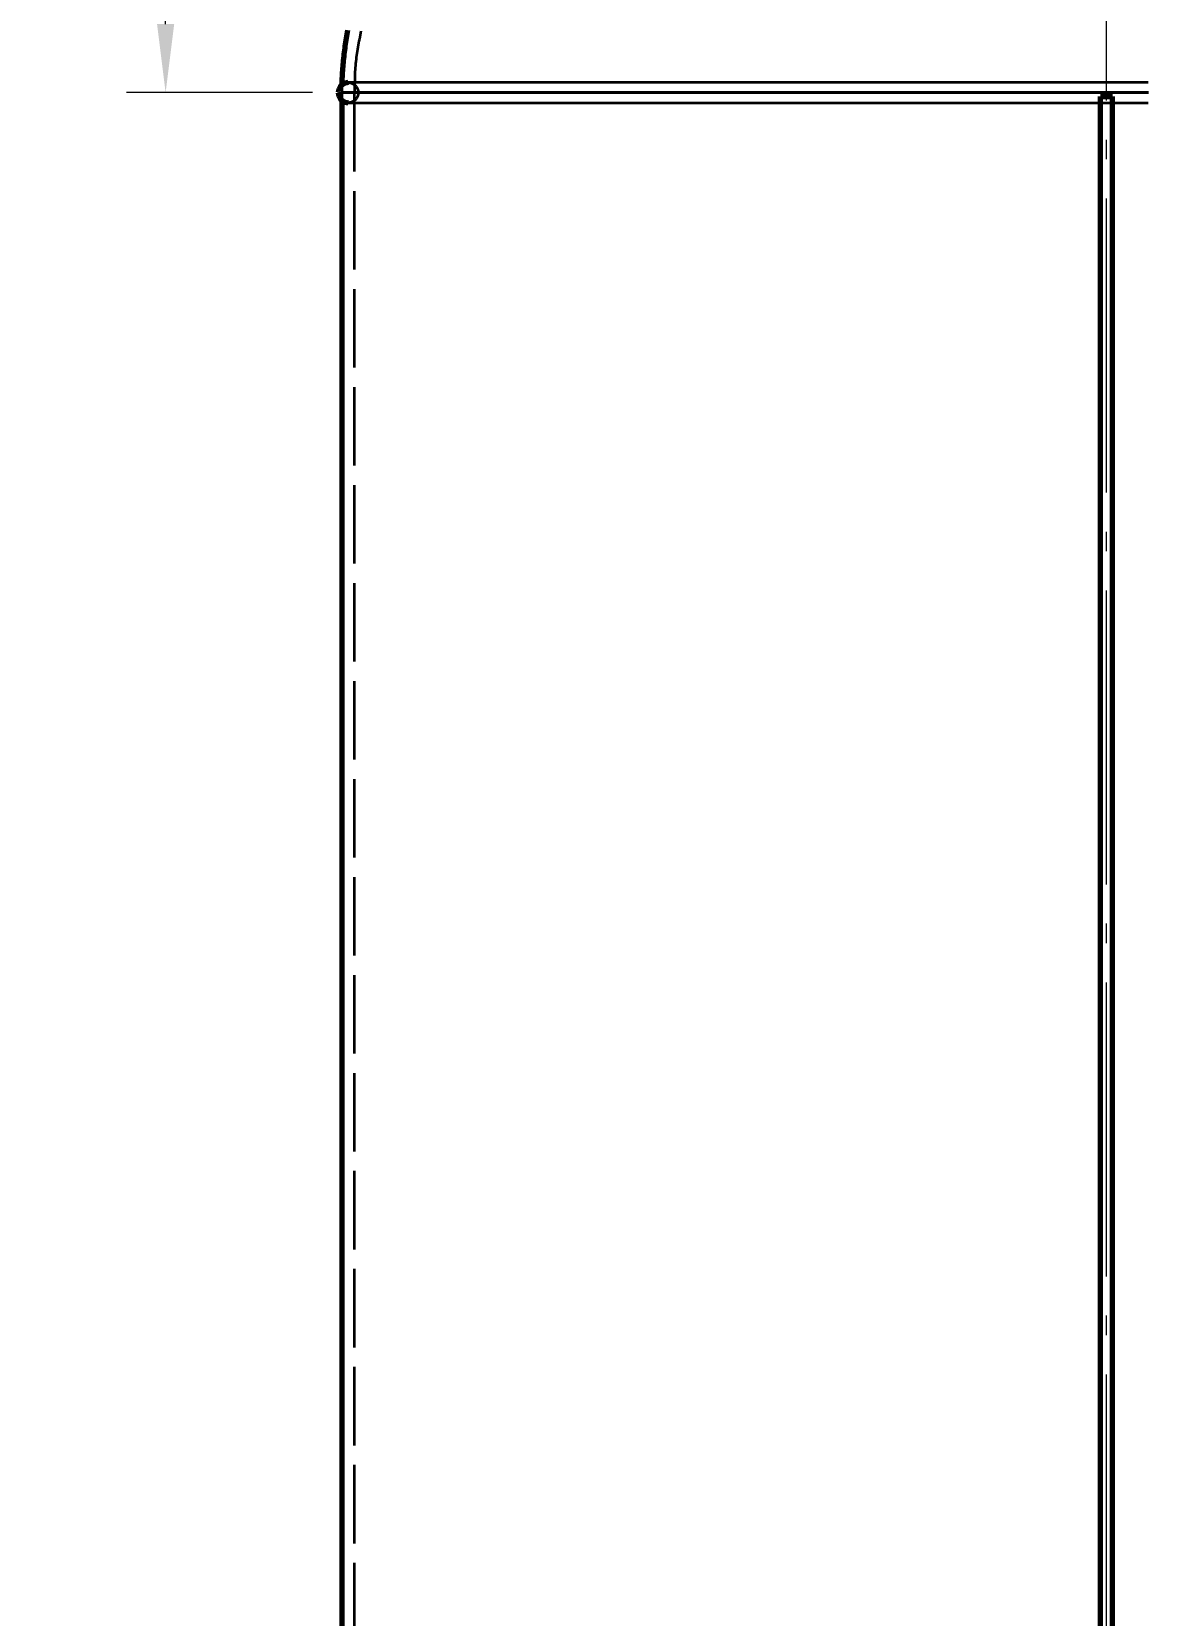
# Model space of a CAD drawing. Header units: millimetres. Extents: x 0 to 594, y 0 to 420.
# Drawn here: x 61.9 to 118.8, y 240.9 to 321.7 of the extents above; entities that cross this region are included whole.
import ezdxf

# ---------------------------------------------------------------- set-up
doc = ezdxf.new("R2010")
doc.units = ezdxf.units.MM
doc.linetypes.add('IRAM-E-TRAZOS', pattern=[5, 4, -1])
doc.linetypes.add('IRAM-F-TRAZO-PUNTO', pattern=[20, 15, -2, 1, -2])
for name, color, linetype, lineweight in [('01-VISIBLE', 7, 'CONTINUOUS', 70), ('02-OCULTA', 4, 'IRAM-E-TRAZOS', 35), ('03-EJE', 1, 'IRAM-F-TRAZO-PUNTO', 18), ('04-COTA', 3, 'CONTINUOUS', 18)]:
    doc.layers.add(name, color=color, linetype=linetype, lineweight=lineweight)
doc.styles.add('ISO3098', font='isocpeur.ttf')
doc.dimstyles.new('FLAMA-IRAM', dxfattribs={"dimtxt": 3.5, "dimasz": 3.5, "dimexe": 2, "dimexo": 1.5, "dimgap": 1, "dimtad": 1, "dimdec": 1, "dimtxsty": 'ISO3098', "dimblk": 'IRAM_FLECHA', "dimblk1": 'IRAM_FLECHA', "dimblk2": 'IRAM_FLECHA', "dimcen": 2.5, "dimclrd": 3, "dimclre": 3, "dimclrt": 3, "dimazin": 3, "dimtfac": 1, "dimtmove": 0, "dimatfit": 3, "dimlwd": 18, "dimlwe": 18})

# ---------------------------------------------------------------- blocks, each defined once
blk = doc.blocks.new('IRAM_FLECHA')
blk.add_solid([(0, 0), (-1, 0.125), (-1, -0.125)])

msp = doc.modelspace()

# ---------------------------------------------------------------- linework, layer by layer
at = {"layer": '01-VISIBLE'}
for p, q in [((116.45, 318.382), (117.05, 318.382)), ((116.45, 164.762), (116.45, 318.382)), ((117.05, 164.762), (117.05, 318.382)), ((77.75, 164.962), (77.75, 318.182))]:
    msp.add_line(p, q, dxfattribs=at)
for points in [[(77.754, 318.985), (77.757, 319.089), (77.761, 319.193), (77.765, 319.297), (77.769, 319.4), (77.775, 319.504), (77.781, 319.608), (77.787, 319.712), (77.795, 319.815), (77.803, 319.919), (77.811, 320.022), (77.821, 320.126), (77.83, 320.229), (77.841, 320.332), (77.852, 320.436), (77.864, 320.539), (77.876, 320.642), (77.889, 320.745), (77.903, 320.848), (77.917, 320.951), (77.932, 321.054), (77.948, 321.157), (77.964, 321.259), (77.981, 321.362), (77.998, 321.464), (78.016, 321.566), (78.035, 321.669), (78.054, 321.771)], [(78.07, 319.094), (77.99, 319.088), (77.912, 319.069), (77.838, 319.038), (77.769, 318.996), (77.708, 318.944), (77.656, 318.883), (77.614, 318.814), (77.583, 318.74), (77.564, 318.662), (77.558, 318.582)], [(77.558, 318.582), (77.564, 318.502), (77.583, 318.424), (77.614, 318.35), (77.656, 318.281), (77.708, 318.22), (77.769, 318.168), (77.838, 318.126), (77.912, 318.095), (77.99, 318.076), (78.07, 318.07)]]:
    msp.add_lwpolyline(points, dxfattribs=at)
at = {"layer": '02-OCULTA'}
for p, q in [((77.75, 318.182), (77.75, 318.582)), ((78.39, 164.562), (78.39, 318.582)), ((116.45, 165.074), (116.45, 318.07)), ((117.05, 165.074), (117.05, 318.07))]:
    msp.add_line(p, q, dxfattribs=at)
for points in [[(78.71, 321.727), (78.69, 321.624), (78.671, 321.52), (78.652, 321.416), (78.633, 321.312), (78.615, 321.208), (78.596, 321.104), (78.578, 321), (78.56, 320.896), (78.543, 320.791), (78.526, 320.687), (78.509, 320.583), (78.493, 320.478), (78.478, 320.374), (78.464, 320.269), (78.451, 320.164), (78.44, 320.059), (78.43, 319.954), (78.422, 319.849), (78.415, 319.743), (78.409, 319.638), (78.404, 319.532), (78.4, 319.427), (78.398, 319.321), (78.395, 319.216), (78.394, 319.11), (78.393, 319.004), (78.392, 318.899), (78.391, 318.793), (78.391, 318.688), (78.39, 318.582)], [(77.75, 318.582), (77.75, 318.649), (77.75, 318.716), (77.751, 318.784), (77.752, 318.851), (77.753, 318.918), (77.754, 318.985)], [(118.895, 318.582), (118.7, 318.582), (118.505, 318.582), (118.31, 318.582), (118.115, 318.582), (117.92, 318.582), (117.725, 318.582), (117.53, 318.582), (117.335, 318.582), (117.14, 318.582), (116.945, 318.582), (116.75, 318.582), (116.555, 318.582), (116.36, 318.582), (116.165, 318.582), (115.97, 318.582), (115.775, 318.582), (115.58, 318.582), (115.385, 318.582), (115.19, 318.582), (114.995, 318.582), (114.8, 318.582), (114.605, 318.582), (114.41, 318.582), (114.215, 318.582), (114.02, 318.582), (113.825, 318.582), (113.63, 318.582), (113.435, 318.582), (113.24, 318.582), (113.045, 318.582), (112.85, 318.582), (112.655, 318.582), (112.46, 318.582), (112.265, 318.582), (112.07, 318.582), (111.875, 318.582), (111.68, 318.582), (111.485, 318.582), (111.29, 318.582), (111.095, 318.582), (110.9, 318.582), (110.705, 318.582), (110.51, 318.582), (110.315, 318.582), (110.12, 318.582), (109.925, 318.582), (109.73, 318.582), (109.535, 318.582), (109.34, 318.582), (109.145, 318.582), (108.95, 318.582), (108.755, 318.582), (108.56, 318.582), (108.365, 318.582), (108.17, 318.582), (107.975, 318.582), (107.78, 318.582), (107.585, 318.582), (107.39, 318.582), (107.195, 318.582), (107, 318.582), (106.805, 318.582), (106.61, 318.582), (106.415, 318.582), (106.22, 318.582), (106.025, 318.582), (105.83, 318.582), (105.635, 318.582), (105.44, 318.582), (105.245, 318.582), (105.05, 318.582), (104.855, 318.582), (104.66, 318.582), (104.465, 318.582), (104.27, 318.582), (104.075, 318.582), (103.88, 318.582), (103.685, 318.582), (103.49, 318.582), (103.295, 318.582), (103.1, 318.582), (102.905, 318.582), (102.71, 318.582), (102.515, 318.582), (102.32, 318.582), (102.125, 318.582), (101.93, 318.582), (101.735, 318.582), (101.54, 318.582), (101.345, 318.582), (101.15, 318.582), (100.955, 318.582), (100.76, 318.582), (100.565, 318.582), (100.37, 318.582), (100.175, 318.582), (99.98, 318.582), (99.785, 318.582), (99.59, 318.582), (99.395, 318.582), (99.2, 318.582), (99.005, 318.582), (98.81, 318.582), (98.615, 318.582), (98.42, 318.582), (98.225, 318.582), (98.03, 318.582), (97.835, 318.582), (97.64, 318.582), (97.445, 318.582), (97.25, 318.582), (97.055, 318.582), (96.86, 318.582), (96.665, 318.582), (96.47, 318.582), (96.275, 318.582), (96.08, 318.582), (95.885, 318.582), (95.69, 318.582), (95.495, 318.582), (95.3, 318.582), (95.105, 318.582), (94.91, 318.582), (94.715, 318.582), (94.52, 318.582), (94.325, 318.582), (94.13, 318.582), (93.935, 318.582), (93.74, 318.582), (93.545, 318.582), (93.35, 318.582), (93.155, 318.582), (92.96, 318.582), (92.765, 318.582), (92.57, 318.582), (92.375, 318.582), (92.18, 318.582), (91.985, 318.582), (91.79, 318.582), (91.595, 318.582), (91.4, 318.582), (91.205, 318.582), (91.01, 318.582), (90.815, 318.582), (90.62, 318.582), (90.425, 318.582), (90.23, 318.582), (90.035, 318.582), (89.84, 318.582), (89.645, 318.582), (89.45, 318.582), (89.255, 318.582), (89.06, 318.582), (88.865, 318.582), (88.67, 318.582), (88.475, 318.582), (88.28, 318.582), (88.085, 318.582), (87.89, 318.582), (87.695, 318.582), (87.5, 318.582), (87.305, 318.582), (87.11, 318.582), (86.915, 318.582), (86.72, 318.582), (86.525, 318.582), (86.33, 318.582), (86.135, 318.582), (85.94, 318.582), (85.745, 318.582), (85.55, 318.582), (85.355, 318.582), (85.16, 318.582), (84.965, 318.582), (84.77, 318.582), (84.575, 318.582), (84.38, 318.582), (84.185, 318.582), (83.99, 318.582), (83.795, 318.582), (83.6, 318.582), (83.405, 318.582), (83.21, 318.582), (83.015, 318.582), (82.82, 318.582), (82.625, 318.582), (82.43, 318.582), (82.235, 318.582), (82.04, 318.582), (81.845, 318.582), (81.65, 318.582), (81.455, 318.582), (81.26, 318.582), (81.065, 318.582), (80.87, 318.582), (80.675, 318.582), (80.48, 318.582), (80.285, 318.582), (80.09, 318.582), (79.895, 318.582), (79.7, 318.582), (79.505, 318.582), (79.31, 318.582), (79.115, 318.582), (78.92, 318.582), (78.725, 318.582), (78.53, 318.582), (78.335, 318.582), (78.14, 318.582), (77.945, 318.582), (77.75, 318.582)], [(77.75, 318.582), (77.945, 318.582), (78.14, 318.582), (78.335, 318.582), (78.53, 318.582), (78.725, 318.582), (78.92, 318.582), (79.115, 318.582), (79.31, 318.582), (79.505, 318.582), (79.7, 318.582), (79.895, 318.582), (80.09, 318.582), (80.285, 318.582), (80.48, 318.582), (80.675, 318.582), (80.87, 318.582), (81.065, 318.582), (81.26, 318.582), (81.455, 318.582), (81.65, 318.582), (81.845, 318.582), (82.04, 318.582), (82.235, 318.582), (82.43, 318.582), (82.625, 318.582), (82.82, 318.582), (83.015, 318.582), (83.21, 318.582), (83.405, 318.582), (83.6, 318.582), (83.795, 318.582), (83.99, 318.582), (84.185, 318.582), (84.38, 318.582), (84.575, 318.582), (84.77, 318.582), (84.965, 318.582), (85.16, 318.582), (85.355, 318.582), (85.55, 318.582), (85.745, 318.582), (85.94, 318.582), (86.135, 318.582), (86.33, 318.582), (86.525, 318.582), (86.72, 318.582), (86.915, 318.582), (87.11, 318.582), (87.305, 318.582), (87.5, 318.582), (87.695, 318.582), (87.89, 318.582), (88.085, 318.582), (88.28, 318.582), (88.475, 318.582), (88.67, 318.582), (88.865, 318.582), (89.06, 318.582), (89.255, 318.582), (89.45, 318.582), (89.645, 318.582), (89.84, 318.582), (90.035, 318.582), (90.23, 318.582), (90.425, 318.582), (90.62, 318.582), (90.815, 318.582), (91.01, 318.582), (91.205, 318.582), (91.4, 318.582), (91.595, 318.582), (91.79, 318.582), (91.985, 318.582), (92.18, 318.582), (92.375, 318.582), (92.57, 318.582), (92.765, 318.582), (92.96, 318.582), (93.155, 318.582), (93.35, 318.582), (93.545, 318.582), (93.74, 318.582), (93.935, 318.582), (94.13, 318.582), (94.325, 318.582), (94.52, 318.582), (94.715, 318.582), (94.91, 318.582), (95.105, 318.582), (95.3, 318.582), (95.495, 318.582), (95.69, 318.582), (95.885, 318.582), (96.08, 318.582), (96.275, 318.582), (96.47, 318.582), (96.665, 318.582), (96.86, 318.582), (97.055, 318.582), (97.25, 318.582), (97.445, 318.582), (97.64, 318.582), (97.835, 318.582), (98.03, 318.582), (98.225, 318.582), (98.42, 318.582), (98.615, 318.582), (98.81, 318.582), (99.005, 318.582), (99.2, 318.582), (99.395, 318.582), (99.59, 318.582), (99.785, 318.582), (99.98, 318.582), (100.175, 318.582), (100.37, 318.582), (100.565, 318.582), (100.76, 318.582), (100.955, 318.582), (101.15, 318.582), (101.345, 318.582), (101.54, 318.582), (101.735, 318.582), (101.93, 318.582), (102.125, 318.582), (102.32, 318.582), (102.515, 318.582), (102.71, 318.582), (102.905, 318.582), (103.1, 318.582), (103.295, 318.582), (103.49, 318.582), (103.685, 318.582), (103.88, 318.582), (104.075, 318.582), (104.27, 318.582), (104.465, 318.582), (104.66, 318.582), (104.855, 318.582), (105.05, 318.582), (105.245, 318.582), (105.44, 318.582), (105.635, 318.582), (105.83, 318.582), (106.025, 318.582), (106.22, 318.582), (106.415, 318.582), (106.61, 318.582), (106.805, 318.582), (107, 318.582), (107.195, 318.582), (107.39, 318.582), (107.585, 318.582), (107.78, 318.582), (107.975, 318.582), (108.17, 318.582), (108.365, 318.582), (108.56, 318.582), (108.755, 318.582), (108.95, 318.582), (109.145, 318.582), (109.34, 318.582), (109.535, 318.582), (109.73, 318.582), (109.925, 318.582), (110.12, 318.582), (110.315, 318.582), (110.51, 318.582), (110.705, 318.582), (110.9, 318.582), (111.095, 318.582), (111.29, 318.582), (111.485, 318.582), (111.68, 318.582), (111.875, 318.582), (112.07, 318.582), (112.265, 318.582), (112.46, 318.582), (112.655, 318.582), (112.85, 318.582), (113.045, 318.582), (113.24, 318.582), (113.435, 318.582), (113.63, 318.582), (113.825, 318.582), (114.02, 318.582), (114.215, 318.582), (114.41, 318.582), (114.605, 318.582), (114.8, 318.582), (114.995, 318.582), (115.19, 318.582), (115.385, 318.582), (115.58, 318.582), (115.775, 318.582), (115.97, 318.582), (116.165, 318.582), (116.36, 318.582), (116.555, 318.582), (116.75, 318.582), (116.945, 318.582), (117.14, 318.582), (117.335, 318.582), (117.53, 318.582), (117.725, 318.582), (117.92, 318.582), (118.115, 318.582), (118.31, 318.582), (118.505, 318.582), (118.7, 318.582), (118.895, 318.582)], [(118.895, 318.582), (118.7, 318.582), (118.505, 318.582), (118.31, 318.582), (118.115, 318.582), (117.92, 318.582), (117.725, 318.582), (117.53, 318.582), (117.335, 318.582), (117.14, 318.582), (116.945, 318.582), (116.75, 318.582), (116.555, 318.582), (116.36, 318.582), (116.165, 318.582), (115.97, 318.582), (115.775, 318.582), (115.58, 318.582), (115.385, 318.582), (115.19, 318.582), (114.995, 318.582), (114.8, 318.582), (114.605, 318.582), (114.41, 318.582), (114.215, 318.582), (114.02, 318.582), (113.825, 318.582), (113.63, 318.582), (113.435, 318.582), (113.24, 318.582), (113.045, 318.582), (112.85, 318.582), (112.655, 318.582), (112.46, 318.582), (112.265, 318.582), (112.07, 318.582), (111.875, 318.582), (111.68, 318.582), (111.485, 318.582), (111.29, 318.582), (111.095, 318.582), (110.9, 318.582), (110.705, 318.582), (110.51, 318.582), (110.315, 318.582), (110.12, 318.582), (109.925, 318.582), (109.73, 318.582), (109.535, 318.582), (109.34, 318.582), (109.145, 318.582), (108.95, 318.582), (108.755, 318.582), (108.56, 318.582), (108.365, 318.582), (108.17, 318.582), (107.975, 318.582), (107.78, 318.582), (107.585, 318.582), (107.39, 318.582), (107.195, 318.582), (107, 318.582), (106.805, 318.582), (106.61, 318.582), (106.415, 318.582), (106.22, 318.582), (106.025, 318.582), (105.83, 318.582), (105.635, 318.582), (105.44, 318.582), (105.245, 318.582), (105.05, 318.582), (104.855, 318.582), (104.66, 318.582), (104.465, 318.582), (104.27, 318.582), (104.075, 318.582), (103.88, 318.582), (103.685, 318.582), (103.49, 318.582), (103.295, 318.582), (103.1, 318.582), (102.905, 318.582), (102.71, 318.582), (102.515, 318.582), (102.32, 318.582), (102.125, 318.582), (101.93, 318.582), (101.735, 318.582), (101.54, 318.582), (101.345, 318.582), (101.15, 318.582), (100.955, 318.582), (100.76, 318.582), (100.565, 318.582), (100.37, 318.582), (100.175, 318.582), (99.98, 318.582), (99.785, 318.582), (99.59, 318.582), (99.395, 318.582), (99.2, 318.582), (99.005, 318.582), (98.81, 318.582), (98.615, 318.582), (98.42, 318.582), (98.225, 318.582), (98.03, 318.582), (97.835, 318.582), (97.64, 318.582), (97.445, 318.582), (97.25, 318.582), (97.055, 318.582), (96.86, 318.582), (96.665, 318.582), (96.47, 318.582), (96.275, 318.582), (96.08, 318.582), (95.885, 318.582), (95.69, 318.582), (95.495, 318.582), (95.3, 318.582), (95.105, 318.582), (94.91, 318.582), (94.715, 318.582), (94.52, 318.582), (94.325, 318.582), (94.13, 318.582), (93.935, 318.582), (93.74, 318.582), (93.545, 318.582), (93.35, 318.582), (93.155, 318.582), (92.96, 318.582), (92.765, 318.582), (92.57, 318.582), (92.375, 318.582), (92.18, 318.582), (91.985, 318.582), (91.79, 318.582), (91.595, 318.582), (91.4, 318.582), (91.205, 318.582), (91.01, 318.582), (90.815, 318.582), (90.62, 318.582), (90.425, 318.582), (90.23, 318.582), (90.035, 318.582), (89.84, 318.582), (89.645, 318.582), (89.45, 318.582), (89.255, 318.582), (89.06, 318.582), (88.865, 318.582), (88.67, 318.582), (88.475, 318.582), (88.28, 318.582), (88.085, 318.582), (87.89, 318.582), (87.695, 318.582), (87.5, 318.582), (87.305, 318.582), (87.11, 318.582), (86.915, 318.582), (86.72, 318.582), (86.525, 318.582), (86.33, 318.582), (86.135, 318.582), (85.94, 318.582), (85.745, 318.582), (85.55, 318.582), (85.355, 318.582), (85.16, 318.582), (84.965, 318.582), (84.77, 318.582), (84.575, 318.582), (84.38, 318.582), (84.185, 318.582), (83.99, 318.582), (83.795, 318.582), (83.6, 318.582), (83.405, 318.582), (83.21, 318.582), (83.015, 318.582), (82.82, 318.582), (82.625, 318.582), (82.43, 318.582), (82.235, 318.582), (82.04, 318.582), (81.845, 318.582), (81.65, 318.582), (81.455, 318.582), (81.26, 318.582), (81.065, 318.582), (80.87, 318.582), (80.675, 318.582), (80.48, 318.582), (80.285, 318.582), (80.09, 318.582), (79.895, 318.582), (79.7, 318.582), (79.505, 318.582), (79.31, 318.582), (79.115, 318.582), (78.92, 318.582), (78.725, 318.582), (78.53, 318.582), (78.335, 318.582), (78.14, 318.582), (77.945, 318.582), (77.75, 318.582)], [(77.75, 318.582), (77.945, 318.582), (78.14, 318.582), (78.335, 318.582), (78.53, 318.582), (78.725, 318.582), (78.92, 318.582), (79.115, 318.582), (79.31, 318.582), (79.505, 318.582), (79.7, 318.582), (79.895, 318.582), (80.09, 318.582), (80.285, 318.582), (80.48, 318.582), (80.675, 318.582), (80.87, 318.582), (81.065, 318.582), (81.26, 318.582), (81.455, 318.582), (81.65, 318.582), (81.845, 318.582), (82.04, 318.582), (82.235, 318.582), (82.43, 318.582), (82.625, 318.582), (82.82, 318.582), (83.015, 318.582), (83.21, 318.582), (83.405, 318.582), (83.6, 318.582), (83.795, 318.582), (83.99, 318.582), (84.185, 318.582), (84.38, 318.582), (84.575, 318.582), (84.77, 318.582), (84.965, 318.582), (85.16, 318.582), (85.355, 318.582), (85.55, 318.582), (85.745, 318.582), (85.94, 318.582), (86.135, 318.582), (86.33, 318.582), (86.525, 318.582), (86.72, 318.582), (86.915, 318.582), (87.11, 318.582), (87.305, 318.582), (87.5, 318.582), (87.695, 318.582), (87.89, 318.582), (88.085, 318.582), (88.28, 318.582), (88.475, 318.582), (88.67, 318.582), (88.865, 318.582), (89.06, 318.582), (89.255, 318.582), (89.45, 318.582), (89.645, 318.582), (89.84, 318.582), (90.035, 318.582), (90.23, 318.582), (90.425, 318.582), (90.62, 318.582), (90.815, 318.582), (91.01, 318.582), (91.205, 318.582), (91.4, 318.582), (91.595, 318.582), (91.79, 318.582), (91.985, 318.582), (92.18, 318.582), (92.375, 318.582), (92.57, 318.582), (92.765, 318.582), (92.96, 318.582), (93.155, 318.582), (93.35, 318.582), (93.545, 318.582), (93.74, 318.582), (93.935, 318.582), (94.13, 318.582), (94.325, 318.582), (94.52, 318.582), (94.715, 318.582), (94.91, 318.582), (95.105, 318.582), (95.3, 318.582), (95.495, 318.582), (95.69, 318.582), (95.885, 318.582), (96.08, 318.582), (96.275, 318.582), (96.47, 318.582), (96.665, 318.582), (96.86, 318.582), (97.055, 318.582), (97.25, 318.582), (97.445, 318.582), (97.64, 318.582), (97.835, 318.582), (98.03, 318.582), (98.225, 318.582), (98.42, 318.582), (98.615, 318.582), (98.81, 318.582), (99.005, 318.582), (99.2, 318.582), (99.395, 318.582), (99.59, 318.582), (99.785, 318.582), (99.98, 318.582), (100.175, 318.582), (100.37, 318.582), (100.565, 318.582), (100.76, 318.582), (100.955, 318.582), (101.15, 318.582), (101.345, 318.582), (101.54, 318.582), (101.735, 318.582), (101.93, 318.582), (102.125, 318.582), (102.32, 318.582), (102.515, 318.582), (102.71, 318.582), (102.905, 318.582), (103.1, 318.582), (103.295, 318.582), (103.49, 318.582), (103.685, 318.582), (103.88, 318.582), (104.075, 318.582), (104.27, 318.582), (104.465, 318.582), (104.66, 318.582), (104.855, 318.582), (105.05, 318.582), (105.245, 318.582), (105.44, 318.582), (105.635, 318.582), (105.83, 318.582), (106.025, 318.582), (106.22, 318.582), (106.415, 318.582), (106.61, 318.582), (106.805, 318.582), (107, 318.582), (107.195, 318.582), (107.39, 318.582), (107.585, 318.582), (107.78, 318.582), (107.975, 318.582), (108.17, 318.582), (108.365, 318.582), (108.56, 318.582), (108.755, 318.582), (108.95, 318.582), (109.145, 318.582), (109.34, 318.582), (109.535, 318.582), (109.73, 318.582), (109.925, 318.582), (110.12, 318.582), (110.315, 318.582), (110.51, 318.582), (110.705, 318.582), (110.9, 318.582), (111.095, 318.582), (111.29, 318.582), (111.485, 318.582), (111.68, 318.582), (111.875, 318.582), (112.07, 318.582), (112.265, 318.582), (112.46, 318.582), (112.655, 318.582), (112.85, 318.582), (113.045, 318.582), (113.24, 318.582), (113.435, 318.582), (113.63, 318.582), (113.825, 318.582), (114.02, 318.582), (114.215, 318.582), (114.41, 318.582), (114.605, 318.582), (114.8, 318.582), (114.995, 318.582), (115.19, 318.582), (115.385, 318.582), (115.58, 318.582), (115.775, 318.582), (115.97, 318.582), (116.165, 318.582), (116.36, 318.582), (116.555, 318.582), (116.75, 318.582), (116.945, 318.582), (117.14, 318.582), (117.335, 318.582), (117.53, 318.582), (117.725, 318.582), (117.92, 318.582), (118.115, 318.582), (118.31, 318.582), (118.505, 318.582), (118.7, 318.582), (118.895, 318.582)], [(118.877, 319.094), (118.684, 319.094), (118.491, 319.094), (118.297, 319.094), (118.104, 319.094), (117.91, 319.094), (117.717, 319.094), (117.524, 319.094), (117.33, 319.094), (117.137, 319.094), (116.943, 319.094), (116.75, 319.094), (116.557, 319.094), (116.363, 319.094), (116.17, 319.094), (115.976, 319.094), (115.783, 319.094), (115.59, 319.094), (115.396, 319.094), (115.203, 319.094), (115.009, 319.094), (114.816, 319.094), (114.623, 319.094), (114.429, 319.094), (114.236, 319.094), (114.042, 319.094), (113.849, 319.094), (113.656, 319.094), (113.462, 319.094), (113.269, 319.094), (113.075, 319.094), (112.882, 319.094), (112.689, 319.094), (112.495, 319.094), (112.302, 319.094), (112.108, 319.094), (111.915, 319.094), (111.722, 319.094), (111.528, 319.094), (111.335, 319.094), (111.141, 319.094), (110.948, 319.094), (110.755, 319.094), (110.561, 319.094), (110.368, 319.094), (110.174, 319.094), (109.981, 319.094), (109.788, 319.094), (109.594, 319.094), (109.401, 319.094), (109.207, 319.094), (109.014, 319.094), (108.821, 319.094), (108.627, 319.094), (108.434, 319.094), (108.24, 319.094), (108.047, 319.094), (107.854, 319.094), (107.66, 319.094), (107.467, 319.094), (107.273, 319.094), (107.08, 319.094), (106.887, 319.094), (106.693, 319.094), (106.5, 319.094), (106.306, 319.094), (106.113, 319.094), (105.92, 319.094), (105.726, 319.094), (105.533, 319.094), (105.339, 319.094), (105.146, 319.094), (104.953, 319.094), (104.759, 319.094), (104.566, 319.094), (104.372, 319.094), (104.179, 319.094), (103.986, 319.094), (103.792, 319.094), (103.599, 319.094), (103.405, 319.094), (103.212, 319.094), (103.019, 319.094), (102.825, 319.094), (102.632, 319.094), (102.438, 319.094), (102.245, 319.094), (102.052, 319.094), (101.858, 319.094), (101.665, 319.094), (101.471, 319.094), (101.278, 319.094), (101.085, 319.094), (100.891, 319.094), (100.698, 319.094), (100.504, 319.094), (100.311, 319.094), (100.118, 319.094), (99.924, 319.094), (99.731, 319.094), (99.537, 319.094), (99.344, 319.094), (99.151, 319.094), (98.957, 319.094), (98.764, 319.094), (98.57, 319.094), (98.377, 319.094), (98.184, 319.094), (97.99, 319.094), (97.797, 319.094), (97.603, 319.094), (97.41, 319.094), (97.217, 319.094), (97.023, 319.094), (96.83, 319.094), (96.636, 319.094), (96.443, 319.094), (96.25, 319.094), (96.056, 319.094), (95.863, 319.094), (95.669, 319.094), (95.476, 319.094), (95.283, 319.094), (95.089, 319.094), (94.896, 319.094), (94.702, 319.094), (94.509, 319.094), (94.316, 319.094), (94.122, 319.094), (93.929, 319.094), (93.735, 319.094), (93.542, 319.094), (93.349, 319.094), (93.155, 319.094), (92.962, 319.094), (92.768, 319.094), (92.575, 319.094), (92.382, 319.094), (92.188, 319.094), (91.995, 319.094), (91.801, 319.094), (91.608, 319.094), (91.415, 319.094), (91.221, 319.094), (91.028, 319.094), (90.834, 319.094), (90.641, 319.094), (90.448, 319.094), (90.254, 319.094), (90.061, 319.094), (89.867, 319.094), (89.674, 319.094), (89.481, 319.094), (89.287, 319.094), (89.094, 319.094), (88.9, 319.094), (88.707, 319.094), (88.514, 319.094), (88.32, 319.094), (88.127, 319.094), (87.933, 319.094), (87.74, 319.094), (87.547, 319.094), (87.353, 319.094), (87.16, 319.094), (86.966, 319.094), (86.773, 319.094), (86.58, 319.094), (86.386, 319.094), (86.193, 319.094), (85.999, 319.094), (85.806, 319.094), (85.613, 319.094), (85.419, 319.094), (85.226, 319.094), (85.032, 319.094), (84.839, 319.094), (84.646, 319.094), (84.452, 319.094), (84.259, 319.094), (84.065, 319.094), (83.872, 319.094), (83.679, 319.094), (83.485, 319.094), (83.292, 319.094), (83.098, 319.094), (82.905, 319.094), (82.712, 319.094), (82.518, 319.094), (82.325, 319.094), (82.131, 319.094), (81.938, 319.094), (81.745, 319.094), (81.551, 319.094), (81.358, 319.094), (81.164, 319.094), (80.971, 319.094), (80.778, 319.094), (80.584, 319.094), (80.391, 319.094), (80.197, 319.094), (80.004, 319.094), (79.811, 319.094), (79.617, 319.094), (79.424, 319.094), (79.23, 319.094), (79.037, 319.094), (78.844, 319.094), (78.65, 319.094), (78.457, 319.094), (78.263, 319.094), (78.07, 319.094)], [(118.877, 319.094), (118.684, 319.094), (118.491, 319.094), (118.297, 319.094), (118.104, 319.094), (117.91, 319.094), (117.717, 319.094), (117.524, 319.094), (117.33, 319.094), (117.137, 319.094), (116.943, 319.094), (116.75, 319.094), (116.557, 319.094), (116.363, 319.094), (116.17, 319.094), (115.976, 319.094), (115.783, 319.094), (115.59, 319.094), (115.396, 319.094), (115.203, 319.094), (115.009, 319.094), (114.816, 319.094), (114.623, 319.094), (114.429, 319.094), (114.236, 319.094), (114.042, 319.094), (113.849, 319.094), (113.656, 319.094), (113.462, 319.094), (113.269, 319.094), (113.075, 319.094), (112.882, 319.094), (112.689, 319.094), (112.495, 319.094), (112.302, 319.094), (112.108, 319.094), (111.915, 319.094), (111.722, 319.094), (111.528, 319.094), (111.335, 319.094), (111.141, 319.094), (110.948, 319.094), (110.755, 319.094), (110.561, 319.094), (110.368, 319.094), (110.174, 319.094), (109.981, 319.094), (109.788, 319.094), (109.594, 319.094), (109.401, 319.094), (109.207, 319.094), (109.014, 319.094), (108.821, 319.094), (108.627, 319.094), (108.434, 319.094), (108.24, 319.094), (108.047, 319.094), (107.854, 319.094), (107.66, 319.094), (107.467, 319.094), (107.273, 319.094), (107.08, 319.094), (106.887, 319.094), (106.693, 319.094), (106.5, 319.094), (106.306, 319.094), (106.113, 319.094), (105.92, 319.094), (105.726, 319.094), (105.533, 319.094), (105.339, 319.094), (105.146, 319.094), (104.953, 319.094), (104.759, 319.094), (104.566, 319.094), (104.372, 319.094), (104.179, 319.094), (103.986, 319.094), (103.792, 319.094), (103.599, 319.094), (103.405, 319.094), (103.212, 319.094), (103.019, 319.094), (102.825, 319.094), (102.632, 319.094), (102.438, 319.094), (102.245, 319.094), (102.052, 319.094), (101.858, 319.094), (101.665, 319.094), (101.471, 319.094), (101.278, 319.094), (101.085, 319.094), (100.891, 319.094), (100.698, 319.094), (100.504, 319.094), (100.311, 319.094), (100.118, 319.094), (99.924, 319.094), (99.731, 319.094), (99.537, 319.094), (99.344, 319.094), (99.151, 319.094), (98.957, 319.094), (98.764, 319.094), (98.57, 319.094), (98.377, 319.094), (98.184, 319.094), (97.99, 319.094), (97.797, 319.094), (97.603, 319.094), (97.41, 319.094), (97.217, 319.094), (97.023, 319.094), (96.83, 319.094), (96.636, 319.094), (96.443, 319.094), (96.25, 319.094), (96.056, 319.094), (95.863, 319.094), (95.669, 319.094), (95.476, 319.094), (95.283, 319.094), (95.089, 319.094), (94.896, 319.094), (94.702, 319.094), (94.509, 319.094), (94.316, 319.094), (94.122, 319.094), (93.929, 319.094), (93.735, 319.094), (93.542, 319.094), (93.349, 319.094), (93.155, 319.094), (92.962, 319.094), (92.768, 319.094), (92.575, 319.094), (92.382, 319.094), (92.188, 319.094), (91.995, 319.094), (91.801, 319.094), (91.608, 319.094), (91.415, 319.094), (91.221, 319.094), (91.028, 319.094), (90.834, 319.094), (90.641, 319.094), (90.448, 319.094), (90.254, 319.094), (90.061, 319.094), (89.867, 319.094), (89.674, 319.094), (89.481, 319.094), (89.287, 319.094), (89.094, 319.094), (88.9, 319.094), (88.707, 319.094), (88.514, 319.094), (88.32, 319.094), (88.127, 319.094), (87.933, 319.094), (87.74, 319.094), (87.547, 319.094), (87.353, 319.094), (87.16, 319.094), (86.966, 319.094), (86.773, 319.094), (86.58, 319.094), (86.386, 319.094), (86.193, 319.094), (85.999, 319.094), (85.806, 319.094), (85.613, 319.094), (85.419, 319.094), (85.226, 319.094), (85.032, 319.094), (84.839, 319.094), (84.646, 319.094), (84.452, 319.094), (84.259, 319.094), (84.065, 319.094), (83.872, 319.094), (83.679, 319.094), (83.485, 319.094), (83.292, 319.094), (83.098, 319.094), (82.905, 319.094), (82.712, 319.094), (82.518, 319.094), (82.325, 319.094), (82.131, 319.094), (81.938, 319.094), (81.745, 319.094), (81.551, 319.094), (81.358, 319.094), (81.164, 319.094), (80.971, 319.094), (80.778, 319.094), (80.584, 319.094), (80.391, 319.094), (80.197, 319.094), (80.004, 319.094), (79.811, 319.094), (79.617, 319.094), (79.424, 319.094), (79.23, 319.094), (79.037, 319.094), (78.844, 319.094), (78.65, 319.094), (78.457, 319.094), (78.263, 319.094), (78.07, 319.094)], [(78.07, 319.094), (78.15, 319.088), (78.228, 319.069), (78.302, 319.038), (78.371, 318.996), (78.432, 318.944), (78.484, 318.883), (78.526, 318.814), (78.557, 318.74), (78.576, 318.662), (78.582, 318.582), (78.576, 318.502), (78.557, 318.424), (78.526, 318.35), (78.484, 318.281), (78.432, 318.22), (78.371, 318.168), (78.302, 318.126), (78.228, 318.095), (78.15, 318.076), (78.07, 318.07)], [(118.86, 318.582), (118.668, 318.582), (118.476, 318.582), (118.284, 318.582), (118.093, 318.582), (117.901, 318.582), (117.709, 318.582), (117.517, 318.582), (117.325, 318.582), (117.134, 318.582), (116.942, 318.582), (116.75, 318.582), (116.558, 318.582), (116.366, 318.582), (116.175, 318.582), (115.983, 318.582), (115.791, 318.582), (115.599, 318.582), (115.407, 318.582), (115.216, 318.582), (115.024, 318.582), (114.832, 318.582), (114.64, 318.582), (114.448, 318.582), (114.257, 318.582), (114.065, 318.582), (113.873, 318.582), (113.681, 318.582), (113.489, 318.582), (113.298, 318.582), (113.106, 318.582), (112.914, 318.582), (112.722, 318.582), (112.53, 318.582), (112.339, 318.582), (112.147, 318.582), (111.955, 318.582), (111.763, 318.582), (111.571, 318.582), (111.38, 318.582), (111.188, 318.582), (110.996, 318.582), (110.804, 318.582), (110.612, 318.582), (110.421, 318.582), (110.229, 318.582), (110.037, 318.582), (109.845, 318.582), (109.653, 318.582), (109.462, 318.582), (109.27, 318.582), (109.078, 318.582), (108.886, 318.582), (108.694, 318.582), (108.503, 318.582), (108.311, 318.582), (108.119, 318.582), (107.927, 318.582), (107.735, 318.582), (107.544, 318.582), (107.352, 318.582), (107.16, 318.582), (106.968, 318.582), (106.776, 318.582), (106.585, 318.582), (106.393, 318.582), (106.201, 318.582), (106.009, 318.582), (105.817, 318.582), (105.626, 318.582), (105.434, 318.582), (105.242, 318.582), (105.05, 318.582), (104.858, 318.582), (104.667, 318.582), (104.475, 318.582), (104.283, 318.582), (104.091, 318.582), (103.899, 318.582), (103.708, 318.582), (103.516, 318.582), (103.324, 318.582), (103.132, 318.582), (102.94, 318.582), (102.749, 318.582), (102.557, 318.582), (102.365, 318.582), (102.173, 318.582), (101.981, 318.582), (101.79, 318.582), (101.598, 318.582), (101.406, 318.582), (101.214, 318.582), (101.022, 318.582), (100.831, 318.582), (100.639, 318.582), (100.447, 318.582), (100.255, 318.582), (100.063, 318.582), (99.872, 318.582), (99.68, 318.582), (99.488, 318.582), (99.296, 318.582), (99.104, 318.582), (98.913, 318.582), (98.721, 318.582), (98.529, 318.582), (98.337, 318.582), (98.145, 318.582), (97.954, 318.582), (97.762, 318.582), (97.57, 318.582), (97.378, 318.582), (97.186, 318.582), (96.995, 318.582), (96.803, 318.582), (96.611, 318.582), (96.419, 318.582), (96.227, 318.582), (96.036, 318.582), (95.844, 318.582), (95.652, 318.582), (95.46, 318.582), (95.268, 318.582), (95.077, 318.582), (94.885, 318.582), (94.693, 318.582), (94.501, 318.582), (94.309, 318.582), (94.118, 318.582), (93.926, 318.582), (93.734, 318.582), (93.542, 318.582), (93.35, 318.582), (93.159, 318.582), (92.967, 318.582), (92.775, 318.582), (92.583, 318.582), (92.391, 318.582), (92.2, 318.582), (92.008, 318.582), (91.816, 318.582), (91.624, 318.582), (91.432, 318.582), (91.241, 318.582), (91.049, 318.582), (90.857, 318.582), (90.665, 318.582), (90.473, 318.582), (90.282, 318.582), (90.09, 318.582), (89.898, 318.582), (89.706, 318.582), (89.514, 318.582), (89.323, 318.582), (89.131, 318.582), (88.939, 318.582), (88.747, 318.582), (88.555, 318.582), (88.364, 318.582), (88.172, 318.582), (87.98, 318.582), (87.788, 318.582), (87.596, 318.582), (87.405, 318.582), (87.213, 318.582), (87.021, 318.582), (86.829, 318.582), (86.637, 318.582), (86.446, 318.582), (86.254, 318.582), (86.062, 318.582), (85.87, 318.582), (85.678, 318.582), (85.487, 318.582), (85.295, 318.582), (85.103, 318.582), (84.911, 318.582), (84.719, 318.582), (84.528, 318.582), (84.336, 318.582), (84.144, 318.582), (83.952, 318.582), (83.76, 318.582), (83.569, 318.582), (83.377, 318.582), (83.185, 318.582), (82.993, 318.582), (82.801, 318.582), (82.61, 318.582), (82.418, 318.582), (82.226, 318.582), (82.034, 318.582), (81.842, 318.582), (81.651, 318.582), (81.459, 318.582), (81.267, 318.582), (81.075, 318.582), (80.883, 318.582), (80.692, 318.582), (80.5, 318.582), (80.308, 318.582), (80.116, 318.582), (79.924, 318.582), (79.733, 318.582), (79.541, 318.582), (79.349, 318.582), (79.157, 318.582), (78.965, 318.582), (78.774, 318.582), (78.582, 318.582), (78.39, 318.582)], [(78.39, 318.582), (78.582, 318.582), (78.774, 318.582), (78.965, 318.582), (79.157, 318.582), (79.349, 318.582), (79.541, 318.582), (79.733, 318.582), (79.924, 318.582), (80.116, 318.582), (80.308, 318.582), (80.5, 318.582), (80.692, 318.582), (80.883, 318.582), (81.075, 318.582), (81.267, 318.582), (81.459, 318.582), (81.651, 318.582), (81.842, 318.582), (82.034, 318.582), (82.226, 318.582), (82.418, 318.582), (82.61, 318.582), (82.801, 318.582), (82.993, 318.582), (83.185, 318.582), (83.377, 318.582), (83.569, 318.582), (83.76, 318.582), (83.952, 318.582), (84.144, 318.582), (84.336, 318.582), (84.528, 318.582), (84.719, 318.582), (84.911, 318.582), (85.103, 318.582), (85.295, 318.582), (85.487, 318.582), (85.678, 318.582), (85.87, 318.582), (86.062, 318.582), (86.254, 318.582), (86.446, 318.582), (86.637, 318.582), (86.829, 318.582), (87.021, 318.582), (87.213, 318.582), (87.405, 318.582), (87.596, 318.582), (87.788, 318.582), (87.98, 318.582), (88.172, 318.582), (88.364, 318.582), (88.555, 318.582), (88.747, 318.582), (88.939, 318.582), (89.131, 318.582), (89.323, 318.582), (89.514, 318.582), (89.706, 318.582), (89.898, 318.582), (90.09, 318.582), (90.282, 318.582), (90.473, 318.582), (90.665, 318.582), (90.857, 318.582), (91.049, 318.582), (91.241, 318.582), (91.432, 318.582), (91.624, 318.582), (91.816, 318.582), (92.008, 318.582), (92.2, 318.582), (92.391, 318.582), (92.583, 318.582), (92.775, 318.582), (92.967, 318.582), (93.159, 318.582), (93.35, 318.582), (93.542, 318.582), (93.734, 318.582), (93.926, 318.582), (94.118, 318.582), (94.309, 318.582), (94.501, 318.582), (94.693, 318.582), (94.885, 318.582), (95.077, 318.582), (95.268, 318.582), (95.46, 318.582), (95.652, 318.582), (95.844, 318.582), (96.036, 318.582), (96.227, 318.582), (96.419, 318.582), (96.611, 318.582), (96.803, 318.582), (96.995, 318.582), (97.186, 318.582), (97.378, 318.582), (97.57, 318.582), (97.762, 318.582), (97.954, 318.582), (98.145, 318.582), (98.337, 318.582), (98.529, 318.582), (98.721, 318.582), (98.913, 318.582), (99.104, 318.582), (99.296, 318.582), (99.488, 318.582), (99.68, 318.582), (99.872, 318.582), (100.063, 318.582), (100.255, 318.582), (100.447, 318.582), (100.639, 318.582), (100.831, 318.582), (101.022, 318.582), (101.214, 318.582), (101.406, 318.582), (101.598, 318.582), (101.79, 318.582), (101.981, 318.582), (102.173, 318.582), (102.365, 318.582), (102.557, 318.582), (102.749, 318.582), (102.94, 318.582), (103.132, 318.582), (103.324, 318.582), (103.516, 318.582), (103.708, 318.582), (103.899, 318.582), (104.091, 318.582), (104.283, 318.582), (104.475, 318.582), (104.667, 318.582), (104.858, 318.582), (105.05, 318.582), (105.242, 318.582), (105.434, 318.582), (105.626, 318.582), (105.817, 318.582), (106.009, 318.582), (106.201, 318.582), (106.393, 318.582), (106.585, 318.582), (106.776, 318.582), (106.968, 318.582), (107.16, 318.582), (107.352, 318.582), (107.544, 318.582), (107.735, 318.582), (107.927, 318.582), (108.119, 318.582), (108.311, 318.582), (108.503, 318.582), (108.694, 318.582), (108.886, 318.582), (109.078, 318.582), (109.27, 318.582), (109.462, 318.582), (109.653, 318.582), (109.845, 318.582), (110.037, 318.582), (110.229, 318.582), (110.421, 318.582), (110.612, 318.582), (110.804, 318.582), (110.996, 318.582), (111.188, 318.582), (111.38, 318.582), (111.571, 318.582), (111.763, 318.582), (111.955, 318.582), (112.147, 318.582), (112.339, 318.582), (112.53, 318.582), (112.722, 318.582), (112.914, 318.582), (113.106, 318.582), (113.298, 318.582), (113.489, 318.582), (113.681, 318.582), (113.873, 318.582), (114.065, 318.582), (114.257, 318.582), (114.448, 318.582), (114.64, 318.582), (114.832, 318.582), (115.024, 318.582), (115.216, 318.582), (115.407, 318.582), (115.599, 318.582), (115.791, 318.582), (115.983, 318.582), (116.175, 318.582), (116.366, 318.582), (116.558, 318.582), (116.75, 318.582), (116.942, 318.582), (117.134, 318.582), (117.325, 318.582), (117.517, 318.582), (117.709, 318.582), (117.901, 318.582), (118.093, 318.582), (118.284, 318.582), (118.476, 318.582), (118.668, 318.582), (118.86, 318.582)], [(118.86, 318.582), (118.668, 318.582), (118.476, 318.582), (118.284, 318.582), (118.093, 318.582), (117.901, 318.582), (117.709, 318.582), (117.517, 318.582), (117.325, 318.582), (117.134, 318.582), (116.942, 318.582), (116.75, 318.582), (116.558, 318.582), (116.366, 318.582), (116.175, 318.582), (115.983, 318.582), (115.791, 318.582), (115.599, 318.582), (115.407, 318.582), (115.216, 318.582), (115.024, 318.582), (114.832, 318.582), (114.64, 318.582), (114.448, 318.582), (114.257, 318.582), (114.065, 318.582), (113.873, 318.582), (113.681, 318.582), (113.489, 318.582), (113.298, 318.582), (113.106, 318.582), (112.914, 318.582), (112.722, 318.582), (112.53, 318.582), (112.339, 318.582), (112.147, 318.582), (111.955, 318.582), (111.763, 318.582), (111.571, 318.582), (111.38, 318.582), (111.188, 318.582), (110.996, 318.582), (110.804, 318.582), (110.612, 318.582), (110.421, 318.582), (110.229, 318.582), (110.037, 318.582), (109.845, 318.582), (109.653, 318.582), (109.462, 318.582), (109.27, 318.582), (109.078, 318.582), (108.886, 318.582), (108.694, 318.582), (108.503, 318.582), (108.311, 318.582), (108.119, 318.582), (107.927, 318.582), (107.735, 318.582), (107.544, 318.582), (107.352, 318.582), (107.16, 318.582), (106.968, 318.582), (106.776, 318.582), (106.585, 318.582), (106.393, 318.582), (106.201, 318.582), (106.009, 318.582), (105.817, 318.582), (105.626, 318.582), (105.434, 318.582), (105.242, 318.582), (105.05, 318.582), (104.858, 318.582), (104.667, 318.582), (104.475, 318.582), (104.283, 318.582), (104.091, 318.582), (103.899, 318.582), (103.708, 318.582), (103.516, 318.582), (103.324, 318.582), (103.132, 318.582), (102.94, 318.582), (102.749, 318.582), (102.557, 318.582), (102.365, 318.582), (102.173, 318.582), (101.981, 318.582), (101.79, 318.582), (101.598, 318.582), (101.406, 318.582), (101.214, 318.582), (101.022, 318.582), (100.831, 318.582), (100.639, 318.582), (100.447, 318.582), (100.255, 318.582), (100.063, 318.582), (99.872, 318.582), (99.68, 318.582), (99.488, 318.582), (99.296, 318.582), (99.104, 318.582), (98.913, 318.582), (98.721, 318.582), (98.529, 318.582), (98.337, 318.582), (98.145, 318.582), (97.954, 318.582), (97.762, 318.582), (97.57, 318.582), (97.378, 318.582), (97.186, 318.582), (96.995, 318.582), (96.803, 318.582), (96.611, 318.582), (96.419, 318.582), (96.227, 318.582), (96.036, 318.582), (95.844, 318.582), (95.652, 318.582), (95.46, 318.582), (95.268, 318.582), (95.077, 318.582), (94.885, 318.582), (94.693, 318.582), (94.501, 318.582), (94.309, 318.582), (94.118, 318.582), (93.926, 318.582), (93.734, 318.582), (93.542, 318.582), (93.35, 318.582), (93.159, 318.582), (92.967, 318.582), (92.775, 318.582), (92.583, 318.582), (92.391, 318.582), (92.2, 318.582), (92.008, 318.582), (91.816, 318.582), (91.624, 318.582), (91.432, 318.582), (91.241, 318.582), (91.049, 318.582), (90.857, 318.582), (90.665, 318.582), (90.473, 318.582), (90.282, 318.582), (90.09, 318.582), (89.898, 318.582), (89.706, 318.582), (89.514, 318.582), (89.323, 318.582), (89.131, 318.582), (88.939, 318.582), (88.747, 318.582), (88.555, 318.582), (88.364, 318.582), (88.172, 318.582), (87.98, 318.582), (87.788, 318.582), (87.596, 318.582), (87.405, 318.582), (87.213, 318.582), (87.021, 318.582), (86.829, 318.582), (86.637, 318.582), (86.446, 318.582), (86.254, 318.582), (86.062, 318.582), (85.87, 318.582), (85.678, 318.582), (85.487, 318.582), (85.295, 318.582), (85.103, 318.582), (84.911, 318.582), (84.719, 318.582), (84.528, 318.582), (84.336, 318.582), (84.144, 318.582), (83.952, 318.582), (83.76, 318.582), (83.569, 318.582), (83.377, 318.582), (83.185, 318.582), (82.993, 318.582), (82.801, 318.582), (82.61, 318.582), (82.418, 318.582), (82.226, 318.582), (82.034, 318.582), (81.842, 318.582), (81.651, 318.582), (81.459, 318.582), (81.267, 318.582), (81.075, 318.582), (80.883, 318.582), (80.692, 318.582), (80.5, 318.582), (80.308, 318.582), (80.116, 318.582), (79.924, 318.582), (79.733, 318.582), (79.541, 318.582), (79.349, 318.582), (79.157, 318.582), (78.965, 318.582), (78.774, 318.582), (78.582, 318.582), (78.39, 318.582)], [(78.39, 318.582), (78.582, 318.582), (78.774, 318.582), (78.965, 318.582), (79.157, 318.582), (79.349, 318.582), (79.541, 318.582), (79.733, 318.582), (79.924, 318.582), (80.116, 318.582), (80.308, 318.582), (80.5, 318.582), (80.692, 318.582), (80.883, 318.582), (81.075, 318.582), (81.267, 318.582), (81.459, 318.582), (81.651, 318.582), (81.842, 318.582), (82.034, 318.582), (82.226, 318.582), (82.418, 318.582), (82.61, 318.582), (82.801, 318.582), (82.993, 318.582), (83.185, 318.582), (83.377, 318.582), (83.569, 318.582), (83.76, 318.582), (83.952, 318.582), (84.144, 318.582), (84.336, 318.582), (84.528, 318.582), (84.719, 318.582), (84.911, 318.582), (85.103, 318.582), (85.295, 318.582), (85.487, 318.582), (85.678, 318.582), (85.87, 318.582), (86.062, 318.582), (86.254, 318.582), (86.446, 318.582), (86.637, 318.582), (86.829, 318.582), (87.021, 318.582), (87.213, 318.582), (87.405, 318.582), (87.596, 318.582), (87.788, 318.582), (87.98, 318.582), (88.172, 318.582), (88.364, 318.582), (88.555, 318.582), (88.747, 318.582), (88.939, 318.582), (89.131, 318.582), (89.323, 318.582), (89.514, 318.582), (89.706, 318.582), (89.898, 318.582), (90.09, 318.582), (90.282, 318.582), (90.473, 318.582), (90.665, 318.582), (90.857, 318.582), (91.049, 318.582), (91.241, 318.582), (91.432, 318.582), (91.624, 318.582), (91.816, 318.582), (92.008, 318.582), (92.2, 318.582), (92.391, 318.582), (92.583, 318.582), (92.775, 318.582), (92.967, 318.582), (93.159, 318.582), (93.35, 318.582), (93.542, 318.582), (93.734, 318.582), (93.926, 318.582), (94.118, 318.582), (94.309, 318.582), (94.501, 318.582), (94.693, 318.582), (94.885, 318.582), (95.077, 318.582), (95.268, 318.582), (95.46, 318.582), (95.652, 318.582), (95.844, 318.582), (96.036, 318.582), (96.227, 318.582), (96.419, 318.582), (96.611, 318.582), (96.803, 318.582), (96.995, 318.582), (97.186, 318.582), (97.378, 318.582), (97.57, 318.582), (97.762, 318.582), (97.954, 318.582), (98.145, 318.582), (98.337, 318.582), (98.529, 318.582), (98.721, 318.582), (98.913, 318.582), (99.104, 318.582), (99.296, 318.582), (99.488, 318.582), (99.68, 318.582), (99.872, 318.582), (100.063, 318.582), (100.255, 318.582), (100.447, 318.582), (100.639, 318.582), (100.831, 318.582), (101.022, 318.582), (101.214, 318.582), (101.406, 318.582), (101.598, 318.582), (101.79, 318.582), (101.981, 318.582), (102.173, 318.582), (102.365, 318.582), (102.557, 318.582), (102.749, 318.582), (102.94, 318.582), (103.132, 318.582), (103.324, 318.582), (103.516, 318.582), (103.708, 318.582), (103.899, 318.582), (104.091, 318.582), (104.283, 318.582), (104.475, 318.582), (104.667, 318.582), (104.858, 318.582), (105.05, 318.582), (105.242, 318.582), (105.434, 318.582), (105.626, 318.582), (105.817, 318.582), (106.009, 318.582), (106.201, 318.582), (106.393, 318.582), (106.585, 318.582), (106.776, 318.582), (106.968, 318.582), (107.16, 318.582), (107.352, 318.582), (107.544, 318.582), (107.735, 318.582), (107.927, 318.582), (108.119, 318.582), (108.311, 318.582), (108.503, 318.582), (108.694, 318.582), (108.886, 318.582), (109.078, 318.582), (109.27, 318.582), (109.462, 318.582), (109.653, 318.582), (109.845, 318.582), (110.037, 318.582), (110.229, 318.582), (110.421, 318.582), (110.612, 318.582), (110.804, 318.582), (110.996, 318.582), (111.188, 318.582), (111.38, 318.582), (111.571, 318.582), (111.763, 318.582), (111.955, 318.582), (112.147, 318.582), (112.339, 318.582), (112.53, 318.582), (112.722, 318.582), (112.914, 318.582), (113.106, 318.582), (113.298, 318.582), (113.489, 318.582), (113.681, 318.582), (113.873, 318.582), (114.065, 318.582), (114.257, 318.582), (114.448, 318.582), (114.64, 318.582), (114.832, 318.582), (115.024, 318.582), (115.216, 318.582), (115.407, 318.582), (115.599, 318.582), (115.791, 318.582), (115.983, 318.582), (116.175, 318.582), (116.366, 318.582), (116.558, 318.582), (116.75, 318.582), (116.942, 318.582), (117.134, 318.582), (117.325, 318.582), (117.517, 318.582), (117.709, 318.582), (117.901, 318.582), (118.093, 318.582), (118.284, 318.582), (118.476, 318.582), (118.668, 318.582), (118.86, 318.582)], [(116.45, 318.382), (116.536, 318.382), (116.621, 318.382), (116.707, 318.382), (116.793, 318.382), (116.879, 318.382), (116.964, 318.382), (117.05, 318.382)], [(116.45, 318.07), (116.45, 318.122), (116.45, 318.174), (116.45, 318.226), (116.45, 318.278), (116.45, 318.33), (116.45, 318.382)], [(117.05, 318.07), (117.05, 318.122), (117.05, 318.174), (117.05, 318.226), (117.05, 318.278), (117.05, 318.33), (117.05, 318.382)], [(78.07, 318.07), (78.263, 318.07), (78.457, 318.07), (78.65, 318.07), (78.844, 318.07), (79.037, 318.07), (79.23, 318.07), (79.424, 318.07), (79.617, 318.07), (79.811, 318.07), (80.004, 318.07), (80.197, 318.07), (80.391, 318.07), (80.584, 318.07), (80.778, 318.07), (80.971, 318.07), (81.164, 318.07), (81.358, 318.07), (81.551, 318.07), (81.745, 318.07), (81.938, 318.07), (82.131, 318.07), (82.325, 318.07), (82.518, 318.07), (82.712, 318.07), (82.905, 318.07), (83.098, 318.07), (83.292, 318.07), (83.485, 318.07), (83.679, 318.07), (83.872, 318.07), (84.065, 318.07), (84.259, 318.07), (84.452, 318.07), (84.646, 318.07), (84.839, 318.07), (85.032, 318.07), (85.226, 318.07), (85.419, 318.07), (85.613, 318.07), (85.806, 318.07), (85.999, 318.07), (86.193, 318.07), (86.386, 318.07), (86.58, 318.07), (86.773, 318.07), (86.966, 318.07), (87.16, 318.07), (87.353, 318.07), (87.547, 318.07), (87.74, 318.07), (87.933, 318.07), (88.127, 318.07), (88.32, 318.07), (88.514, 318.07), (88.707, 318.07), (88.9, 318.07), (89.094, 318.07), (89.287, 318.07), (89.481, 318.07), (89.674, 318.07), (89.867, 318.07), (90.061, 318.07), (90.254, 318.07), (90.448, 318.07), (90.641, 318.07), (90.834, 318.07), (91.028, 318.07), (91.221, 318.07), (91.415, 318.07), (91.608, 318.07), (91.801, 318.07), (91.995, 318.07), (92.188, 318.07), (92.382, 318.07), (92.575, 318.07), (92.768, 318.07), (92.962, 318.07), (93.155, 318.07), (93.349, 318.07), (93.542, 318.07), (93.735, 318.07), (93.929, 318.07), (94.122, 318.07), (94.316, 318.07), (94.509, 318.07), (94.702, 318.07), (94.896, 318.07), (95.089, 318.07), (95.283, 318.07), (95.476, 318.07), (95.669, 318.07), (95.863, 318.07), (96.056, 318.07), (96.25, 318.07), (96.443, 318.07), (96.636, 318.07), (96.83, 318.07), (97.023, 318.07), (97.217, 318.07), (97.41, 318.07), (97.603, 318.07), (97.797, 318.07), (97.99, 318.07), (98.184, 318.07), (98.377, 318.07), (98.57, 318.07), (98.764, 318.07), (98.957, 318.07), (99.151, 318.07), (99.344, 318.07), (99.537, 318.07), (99.731, 318.07), (99.924, 318.07), (100.118, 318.07), (100.311, 318.07), (100.504, 318.07), (100.698, 318.07), (100.891, 318.07), (101.085, 318.07), (101.278, 318.07), (101.471, 318.07), (101.665, 318.07), (101.858, 318.07), (102.052, 318.07), (102.245, 318.07), (102.438, 318.07), (102.632, 318.07), (102.825, 318.07), (103.019, 318.07), (103.212, 318.07), (103.405, 318.07), (103.599, 318.07), (103.792, 318.07), (103.986, 318.07), (104.179, 318.07), (104.372, 318.07), (104.566, 318.07), (104.759, 318.07), (104.953, 318.07), (105.146, 318.07), (105.339, 318.07), (105.533, 318.07), (105.726, 318.07), (105.92, 318.07), (106.113, 318.07), (106.306, 318.07), (106.5, 318.07), (106.693, 318.07), (106.887, 318.07), (107.08, 318.07), (107.273, 318.07), (107.467, 318.07), (107.66, 318.07), (107.854, 318.07), (108.047, 318.07), (108.24, 318.07), (108.434, 318.07), (108.627, 318.07), (108.821, 318.07), (109.014, 318.07), (109.207, 318.07), (109.401, 318.07), (109.594, 318.07), (109.788, 318.07), (109.981, 318.07), (110.174, 318.07), (110.368, 318.07), (110.561, 318.07), (110.755, 318.07), (110.948, 318.07), (111.141, 318.07), (111.335, 318.07), (111.528, 318.07), (111.722, 318.07), (111.915, 318.07), (112.108, 318.07), (112.302, 318.07), (112.495, 318.07), (112.689, 318.07), (112.882, 318.07), (113.075, 318.07), (113.269, 318.07), (113.462, 318.07), (113.656, 318.07), (113.849, 318.07), (114.042, 318.07), (114.236, 318.07), (114.429, 318.07), (114.623, 318.07), (114.816, 318.07), (115.009, 318.07), (115.203, 318.07), (115.396, 318.07), (115.59, 318.07), (115.783, 318.07), (115.976, 318.07), (116.17, 318.07), (116.363, 318.07), (116.557, 318.07), (116.75, 318.07), (116.943, 318.07), (117.137, 318.07), (117.33, 318.07), (117.524, 318.07), (117.717, 318.07), (117.91, 318.07), (118.104, 318.07), (118.297, 318.07), (118.491, 318.07), (118.684, 318.07), (118.877, 318.07)], [(78.07, 318.07), (78.263, 318.07), (78.457, 318.07), (78.65, 318.07), (78.844, 318.07), (79.037, 318.07), (79.23, 318.07), (79.424, 318.07), (79.617, 318.07), (79.811, 318.07), (80.004, 318.07), (80.197, 318.07), (80.391, 318.07), (80.584, 318.07), (80.778, 318.07), (80.971, 318.07), (81.164, 318.07), (81.358, 318.07), (81.551, 318.07), (81.745, 318.07), (81.938, 318.07), (82.131, 318.07), (82.325, 318.07), (82.518, 318.07), (82.712, 318.07), (82.905, 318.07), (83.098, 318.07), (83.292, 318.07), (83.485, 318.07), (83.679, 318.07), (83.872, 318.07), (84.065, 318.07), (84.259, 318.07), (84.452, 318.07), (84.646, 318.07), (84.839, 318.07), (85.032, 318.07), (85.226, 318.07), (85.419, 318.07), (85.613, 318.07), (85.806, 318.07), (85.999, 318.07), (86.193, 318.07), (86.386, 318.07), (86.58, 318.07), (86.773, 318.07), (86.966, 318.07), (87.16, 318.07), (87.353, 318.07), (87.547, 318.07), (87.74, 318.07), (87.933, 318.07), (88.127, 318.07), (88.32, 318.07), (88.514, 318.07), (88.707, 318.07), (88.9, 318.07), (89.094, 318.07), (89.287, 318.07), (89.481, 318.07), (89.674, 318.07), (89.867, 318.07), (90.061, 318.07), (90.254, 318.07), (90.448, 318.07), (90.641, 318.07), (90.834, 318.07), (91.028, 318.07), (91.221, 318.07), (91.415, 318.07), (91.608, 318.07), (91.801, 318.07), (91.995, 318.07), (92.188, 318.07), (92.382, 318.07), (92.575, 318.07), (92.768, 318.07), (92.962, 318.07), (93.155, 318.07), (93.349, 318.07), (93.542, 318.07), (93.735, 318.07), (93.929, 318.07), (94.122, 318.07), (94.316, 318.07), (94.509, 318.07), (94.702, 318.07), (94.896, 318.07), (95.089, 318.07), (95.283, 318.07), (95.476, 318.07), (95.669, 318.07), (95.863, 318.07), (96.056, 318.07), (96.25, 318.07), (96.443, 318.07), (96.636, 318.07), (96.83, 318.07), (97.023, 318.07), (97.217, 318.07), (97.41, 318.07), (97.603, 318.07), (97.797, 318.07), (97.99, 318.07), (98.184, 318.07), (98.377, 318.07), (98.57, 318.07), (98.764, 318.07), (98.957, 318.07), (99.151, 318.07), (99.344, 318.07), (99.537, 318.07), (99.731, 318.07), (99.924, 318.07), (100.118, 318.07), (100.311, 318.07), (100.504, 318.07), (100.698, 318.07), (100.891, 318.07), (101.085, 318.07), (101.278, 318.07), (101.471, 318.07), (101.665, 318.07), (101.858, 318.07), (102.052, 318.07), (102.245, 318.07), (102.438, 318.07), (102.632, 318.07), (102.825, 318.07), (103.019, 318.07), (103.212, 318.07), (103.405, 318.07), (103.599, 318.07), (103.792, 318.07), (103.986, 318.07), (104.179, 318.07), (104.372, 318.07), (104.566, 318.07), (104.759, 318.07), (104.953, 318.07), (105.146, 318.07), (105.339, 318.07), (105.533, 318.07), (105.726, 318.07), (105.92, 318.07), (106.113, 318.07), (106.306, 318.07), (106.5, 318.07), (106.693, 318.07), (106.887, 318.07), (107.08, 318.07), (107.273, 318.07), (107.467, 318.07), (107.66, 318.07), (107.854, 318.07), (108.047, 318.07), (108.24, 318.07), (108.434, 318.07), (108.627, 318.07), (108.821, 318.07), (109.014, 318.07), (109.207, 318.07), (109.401, 318.07), (109.594, 318.07), (109.788, 318.07), (109.981, 318.07), (110.174, 318.07), (110.368, 318.07), (110.561, 318.07), (110.755, 318.07), (110.948, 318.07), (111.141, 318.07), (111.335, 318.07), (111.528, 318.07), (111.722, 318.07), (111.915, 318.07), (112.108, 318.07), (112.302, 318.07), (112.495, 318.07), (112.689, 318.07), (112.882, 318.07), (113.075, 318.07), (113.269, 318.07), (113.462, 318.07), (113.656, 318.07), (113.849, 318.07), (114.042, 318.07), (114.236, 318.07), (114.429, 318.07), (114.623, 318.07), (114.816, 318.07), (115.009, 318.07), (115.203, 318.07), (115.396, 318.07), (115.59, 318.07), (115.783, 318.07), (115.976, 318.07), (116.17, 318.07), (116.363, 318.07), (116.557, 318.07), (116.75, 318.07), (116.943, 318.07), (117.137, 318.07), (117.33, 318.07), (117.524, 318.07), (117.717, 318.07), (117.91, 318.07), (118.104, 318.07), (118.297, 318.07), (118.491, 318.07), (118.684, 318.07), (118.877, 318.07)], [(116.45, 318.07), (116.536, 318.07), (116.621, 318.07), (116.707, 318.07), (116.793, 318.07), (116.879, 318.07), (116.964, 318.07), (117.05, 318.07)]]:
    msp.add_lwpolyline(points, dxfattribs=at)
at = {"layer": '03-EJE'}
msp.add_line((116.75, 138.182), (116.75, 351.818), dxfattribs=at)

# ---------------------------------------------------------------- dimensions: what is measured, and where the dimension line sits
at = {"layer": '04-COTA'}
for base, p1, text in [((59.75, 138.982), (77.75, 138.982), '<>±2'), ((68.75, 318.582), (77.75, 318.582), '<>±0,5')]:
    msp.add_linear_dim(base=base, p1=p1, p2=(107.95, 351.018), angle=90, text=text, dimstyle='FLAMA-IRAM', override={"dimlfac": 5}, dxfattribs=at).render()

doc.saveas('drawing.dxf')
